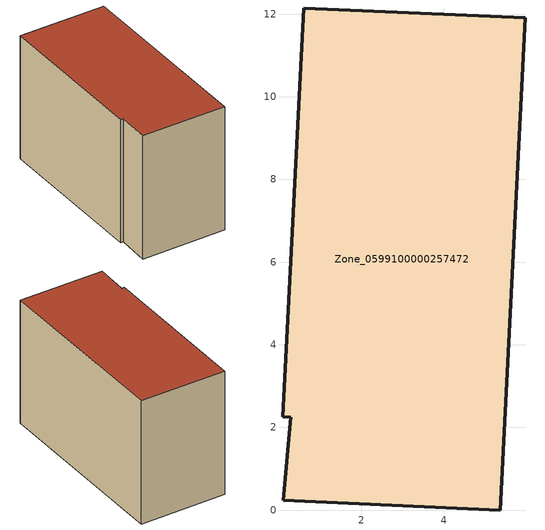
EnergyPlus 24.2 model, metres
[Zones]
Zone_0599100000257472
 floor ground (C_G): 0.29,2.25 0.1,2.25 0.61,12.15 5.96,11.91 5.36,0 0.12,0.23 z1.07
 wall outside (C_F): 5.36,0 5.96,11.91 0.61,12.15 0.1,2.25 0.29,2.25 0.12,0.23 5.36,0 z1.07:8.91
 roof outside (C_R): 0.29,2.25 0.12,0.23 5.36,0 5.96,11.91 0.61,12.15 0.1,2.25 z8.91
[BUILDING]
Pand.0599100000257472: North Axis=0; Terrain=City; Loads Convergence Tolerance Value=0.04; Temperature Convergence Tolerance Value=0.4; Solar Distribution=FullExterior; Maximum Number of Warmup Days=25; Minimum Number of Warmup Days=1
[Site:Location]
Rotterdam.The.Hague.AP_ZH_NLD Design_Conditions: Latitude=51.96; Longitude=4.45; Time Zone=1; Elevation=-4.5
[SITE:GROUNDTEMPERATURE:BUILDINGSURFACE]
18, 18, 18, 18, 18, 18, 18, 18, 18, 18, 18, 18
[MATERIAL] Thermal Absorptance=0.9; Solar Absorptance=0.7; Visible Absorptance=0.7
Name | Roughness | Thickness | Conductivity | Density | Specific Heat
G.TI.1975-1991 | MediumSmooth | 0.15 | 0.288461 | 540 | 1210
F.TI.1975-1991 | Rough | 0.3 | 0.230769 | 1920 | 840
R.TI.1975-1991 | MediumRough | 0.2 | 0.153846 | 1500 | 1000
[CONSTRUCTION]
C_G: G.TI.1975-1991
C_F: F.TI.1975-1991
C_R: R.TI.1975-1991
[ZONE]
Zone_0599100000257472: Type=1; Multiplier=1; Ceiling Height=Autocalculate; Volume=Autocalculate; Floor Area=autocalculate; Part of Total Floor Area=Yes
[ZONEINFILTRATION:DESIGNFLOWRATE]
Infil_Zone_0599100000257472: Zone or ZoneList or Space or SpaceList=Zone_0599100000257472; Schedule=AlwaysOn; Design Flow Rate Calculation Method=Flow/Area; Flow Rate per Floor Area=0.003; Constant Term Coefficient=1; Temperature Term Coefficient=0; Velocity Term Coefficient=0; Velocity Squared Term Coefficient=0
[HVACTEMPLATE:ZONE:IDEALLOADSAIRSYSTEM]
Zone_0599100000257472: Maximum Heating Supply Air Temperature=50; Minimum Cooling Supply Air Temperature=13; Maximum Heating Supply Air Humidity Ratio=0.0156; Minimum Cooling Supply Air Humidity Ratio=0.0077; Heating Limit=NoLimit; Cooling Limit=NoLimit; Dehumidification Control Type=ConstantSensibleHeatRatio; Cooling Sensible Heat Ratio=0.7; Dehumidification Setpoint=60; Humidification Control Type=None; Humidification Setpoint=30; Outdoor Air Method=None; Outdoor Air Flow Rate per Person=0.00944; Outdoor Air Flow Rate per Zone Floor Area=0; Outdoor Air Flow Rate per Zone=0; Demand Controlled Ventilation Type=None; Outdoor Air Economizer Type=NoEconomizer; Heat Recovery Type=None; Sensible Heat Recovery Effectiveness=0.7; Latent Heat Recovery Effectiveness=0.65
[ZONECONTROL:THERMOSTAT]
ThermostatControl_Zone_0599100000257472: Zone or ZoneList=Zone_0599100000257472; Control Type Schedule=DualSetpointControlType; Control 1=Thermostat_Zone_0599100000257472; Temperature Difference Between Cutout And Setpoint=0
[THERMOSTATSETPOINT:DUALSETPOINT]
Thermostat_Zone_0599100000257472: Heating Setpoint Temperature Schedule=HeatingSetpoint_Zone_0599100000257472; Cooling Setpoint Temperature Schedule=CoolingSetpoint_Zone_0599100000257472
[SCHEDULE:COMPACT]
HeatingSetpoint_Zone_0599100000257472: Through: 12/31, For: AllDays, Until: 24:00, 21
CoolingSetpoint_Zone_0599100000257472: Through: 12/31, For: AllDays, Until: 24:00, 24
DualSetpointControlType: Through: 12/31, For: AllDays, Until: 24:00, 4
AlwaysOn: Through: 12/31, For: AllDays, Until: 24:00, 1
